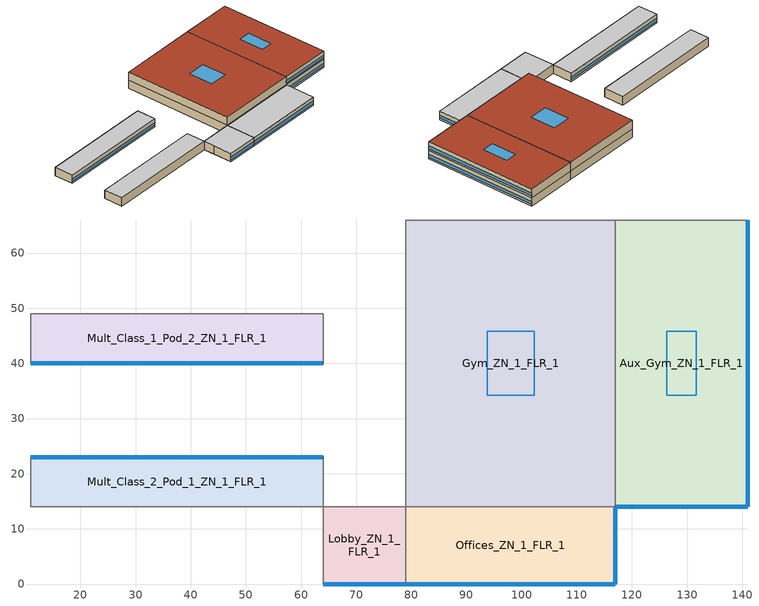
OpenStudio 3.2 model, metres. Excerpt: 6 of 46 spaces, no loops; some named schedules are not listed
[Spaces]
Gym_ZN_1_FLR_1
 floor foundation (BTAP-Grnd-Floor-Mass:U-0.757_std): 117,66 117,14 79,14 79,66 z0
 wall to Aux_Gym_ZN_1_FLR_1: 117,14 117,66 z4:8; 117,14 117,66 z0:4
 wall to Main_Corridor_ZN_1_FLR_1: 79,66 79,14 z0:4
 wall to Offices_ZN_1_FLR_1: 79,14 117,14 z0:4
 wall to Offices_ZN_1_FLR_2: 79,14 117,14 z4:8
 wall to Mech_ZN_1_FLR_2: 117,66 79,66 z4:8
 wall to Mech_ZN_1_FLR_1: 117,66 79,66 z0:4
 wall to Main_Corridor_ZN_1_FLR_2: 79,66 79,14 z4:8
 roof outside: 117,14 117,66 79,66 79,14 z8
 skylight (BTAP-Ext-Skylights:U=0.220 SHGC=0.600): 102.25,34.19 102.25,45.81 93.75,45.81 93.75,34.19 z8
Offices_ZN_1_FLR_1
 floor foundation (BTAP-Grnd-Floor-Mass:U-0.757_std): 117,14 117,0 79,0 79,14 z0
 wall outside: 79,0 117,0 117,14 z0:4
 wall to Lobby_ZN_1_FLR_1: 79,14 79,0 z0:4
 window (BTAP-Ext-FixedWindow:U=0.220 SHGC=0.600): 79.03,0 116.97,0 / 117,0.03 117,13.97 z0.76:2.1
 ceiling to Offices_ZN_1_FLR_2: 117,0 117,14 79,14 79,0 z4
Aux_Gym_ZN_1_FLR_1
 floor foundation (BTAP-Grnd-Floor-Mass:U-0.757_std): 141,66 141,14 117,14 117,66 z0
 wall outside: 117,14 141,14 141,66 z0:4; 117,14 141,14 141,66 z4:8
 wall to LIBRARY_MEDIA_CENTER_ZN_1_FLR_2: 141,66 117,66 z4:8
 wall to Kitchen_ZN_1_FLR_1: 141,66 117,66 z0:4
 window (BTAP-Ext-FixedWindow:U=0.220 SHGC=0.600): 117.03,14 140.97,14 / 141,14.03 141,65.97 z0.76:2.1; 117.03,14 140.97,14 / 141,14.03 141,65.97 z4.76:6.1
 roof outside: 141,14 141,66 117,66 117,14 z8
 skylight (BTAP-Ext-Skylights:U=0.220 SHGC=0.600): 131.68,34.19 131.68,45.81 126.32,45.81 126.32,34.19 z8
Mult_Class_2_Pod_1_ZN_1_FLR_1
 floor foundation (BTAP-Grnd-Floor-Mass:U-0.757_std): 64,23 64,14 11,14 11,23 z0
 wall outside: 64,23 11,23 z0:4
 wall to Corner_Class_2_Pod_1_ZN_1_FLR_1: 11,23 11,14 z0:4
 wall to Main_Corridor_ZN_1_FLR_1: 64,14 64,23 z0:4
 wall to Corridor_Pod_1_ZN_1_FLR_1: 11,14 64,14 z0:4
 window (BTAP-Ext-FixedWindow:U=0.220 SHGC=0.600): 63.97,23 11.03,23 z0.76:2.1
 ceiling to Mult_Class_2_Pod_1_ZN_1_FLR_2: 64,14 64,23 11,23 11,14 z4
Lobby_ZN_1_FLR_1
 floor foundation (BTAP-Grnd-Floor-Mass:U-0.757_std): 79,14 79,0 64,0 64,14 z0
 wall outside: 64,0 79,0 z0:4
 wall to Corridor_Pod_1_ZN_1_FLR_1: 64,14 64,9 z0:4
 wall to Mult_Class_1_Pod_1_ZN_1_FLR_1: 64,9 64,0 z0:4
 wall to Main_Corridor_ZN_1_FLR_1: 79,14 64,14 z0:4
 window (BTAP-Ext-FixedWindow:U=0.220 SHGC=0.600): 64.03,0 78.97,0 z0.76:2.1
 ceiling to Lobby_ZN_1_FLR_2: 79,0 79,14 64,14 64,0 z4
Mult_Class_1_Pod_2_ZN_1_FLR_1
 floor foundation (BTAP-Grnd-Floor-Mass:U-0.757_std): 64,49 64,40 11,40 11,49 z0
 wall outside: 11,40 64,40 z0:4
 wall to Corner_Class_1_Pod_2_ZN_1_FLR_1: 11,49 11,40 z0:4
 wall to Main_Corridor_ZN_1_FLR_1: 64,40 64,49 z0:4
 wall to Corridor_Pod_2_ZN_1_FLR_1: 64,49 11,49 z0:4
 window (BTAP-Ext-FixedWindow:U=0.220 SHGC=0.600): 11.03,40 63.97,40 z0.76:2.1
 ceiling to Mult_Class_1_Pod_2_ZN_1_FLR_2: 64,40 64,49 11,49 11,40 z4
[Site]
Calgary Intl AP_AB_CAN: Latitude {deg}=51.114; Longitude {deg}=-114.02; Time Zone {hr}=-7; Elevation {m}=1084.1; Terrain=City
[Building]
SecondarySchool: North Axis {deg}=0; Default Construction Set=BTAP-Mass at hdd = 5000.0; Standards Number of Stories=2; Standards Number of Above Ground Stories=2; Standards Template=NECB2015; Standards Building Type=SecondarySchool
[ClimateZones]
Climate Zone Institution Name 1=ASHRAE; Climate Zone Document Name 1=ANSI/ASHRAE Standard 169; Climate Zone Document Year 1=2006; Climate Zone Institution Name 2=CEC; Climate Zone Document Name 2=California Climate Zone Descriptions; Climate Zone Document Year 2=1995
[Site:WaterMainsTemperature]
Calculation Method=Correlation; Annual Average Outdoor Air Temperature {C}=5; Maximum Difference In Monthly Average Outdoor Air Temperatures {deltaC}=23.3
[Site:GroundTemperature:BuildingSurface]
19.527, 19.502, 19.536, 19.598, 20.002, 21.64, 22.225, 22.375, 21.449, 20.121, 19.802, 19.633
[SizingPeriod:DesignDay] Barometric Pressure {Pa}=88961; Sky Clearness=0; Rain Indicator=0; Snow Indicator=0; Day of Month=21; Daylight Saving Time Indicator=0; Humidity Indicating Type=Wetbulb; Dry-Bulb Temperature Range Modifier Type=DefaultMultipliers
Name | Maximum Dry-Bulb Temperature {C} | Daily Dry-Bulb Temperature Range {deltaC} | Humidity Indicating Conditions at Maximum Dry-Bulb | Wind Speed {m/s} | Wind Direction {deg} | Month | Day Type | Solar Model Indicator | ASHRAE Taub | ASHRAE Taud
Calgary Intl AP Ann Clg .4% Condns DB=>MWB | 28.5 | 12.1 | 16.1 | 4.5 | 160 | 7 | SummerDesignDay | ASHRAETau | 0.339 | 2.421
Calgary Intl AP Ann Htg 99.6% Condns DB | -28.5 | 0 | -28.5 | 2.9 | 200 | 1 | WinterDesignDay | ASHRAEClearSky
[Material:NoMass] Roughness=Smooth; Thermal Absorptance=0.9; Solar Absorptance=0.7
Name | Thermal Resistance {m2-K/W} | Visible Absorptance
Typical Carpet Pad; Typical Carpet Pad 1 | 0.21648 | 0.8
Typical Insulation 1 | 5.91238 | 0.7
Typical Insulation 2 | 4.49096 | 0.7
Typical Insulation 3 | 6.17282 | 0.7
Typical Carpet Pad 2 | 1.25503 | 0.8
Typical Carpet Pad 3; Typical Carpet Pad 4 | 3.45515 | 0.8
Typical Insulation 4 | 0.454528 | 0.7
Typical Insulation 5 | 0.454545 | 0.7
[Material]
Name | Roughness | Thickness {m} | Conductivity {W/m-K} | Density {kg/m3} | Specific Heat {J/kg-K} | Thermal Absorptance | Solar Absorptance | Visible Absorptance
G05 25mm wood | MediumSmooth | 0.0254 | 0.15 | 608 | 1630 | 0.9 | 0.5 | 0.5
100mm Normalweight concrete floor 1 | MediumSmooth | 0.1016 | 2.31 | 2322 | 832
G01 13mm gypsum board 1 | Smooth | 0.0127 | 0.16 | 800 | 1090 | 0.9 | 0.7 | 0.5
4 in. Normalweight Concrete Floor 1 | MediumRough | 0.1016 | 2.31 | 2322 | 832 | 0.9 | 0.7 | 0.7
1IN Stucco 1 | Smooth | 0.0253 | 0.6918 | 1858 | 837 | 0.9 | 0.7 | 0.92
8IN CONCRETE HW RefBldg 1 | Rough | 0.2032 | 1.311 | 2240 | 836.8 | 0.9 | 0.7 | 0.7
1/2IN Gypsum 1 | Smooth | 0.0127 | 0.16 | 784.9 | 830 | 0.9 | 0.4 | 0.4
Metal Roof Surface 1; F08 Metal surface 1 | Smooth | 0.0008 | 45.28 | 7824 | 500 | 0.9 | 0.7 | 0.7
6 in. Normalweight Concrete Floor 1; 6 in. Normalweight Concrete Floor 2; 6 in. Normalweight Concrete Floor 3 | MediumRough | 0.1524 | 2.31 | 2322 | 832 | 0.9 | 0.7 | 0.7
Expanded Polystyrene | MediumSmooth | 0.0363959 | 0.029 | 29 | 1210
[Construction]
BTAP-Int-Partition; BTAP-Int-Door: G05 25mm wood
BTAP-Int-Floor: 100mm Normalweight concrete floor 1, Typical Carpet Pad
BTAP-Int-Wall: G01 13mm gypsum board 1, G01 13mm gypsum board 1
BTAP-Int-Ceiling: Typical Carpet Pad, 100mm Normalweight concrete floor 1
BTAP-Int-Window: SimpleGlazing
BTAP-Ext-Floor-Mass:U-0.162: Typical Insulation 1, 4 in. Normalweight Concrete Floor 1, Typical Carpet Pad 1
BTAP-Ext-Wall-Mass:U-0.21: 1IN Stucco 1, 8IN CONCRETE HW RefBldg 1, Typical Insulation 2, 1/2IN Gypsum 1
BTAP-Ext-Roof-Metal:U-0.162: Metal Roof Surface 1, Typical Insulation 3
BTAP-Grnd-Floor-Mass:U-0.757: 6 in. Normalweight Concrete Floor 1, Typical Carpet Pad 2
BTAP-Grnd-Wall-Mass:U-0.284: 6 in. Normalweight Concrete Floor 2, Typical Carpet Pad 3
BTAP-Grnd-Roof-Mass:U-0.284: 6 in. Normalweight Concrete Floor 3, Typical Carpet Pad 4
BTAP-Ext-FixedWindow:U=0.220 SHGC=0.600; BTAP-Ext-GlassDoors:U=0.220 SHGC=0.600; BTAP-Ext-Skylights:U=0.220 SHGC=0.600; BTAP-Ext-DaylightDomes:U=0.220 SHGC=0.600; BTAP-Ext-DaylightDiffuser:U=0.220 SHGC=0.600: SimpleGlazing:U=0.220 SHGC=0.600
BTAP-Ext-Door:U-2.2: F08 Metal surface 1, Typical Insulation 4
BTAP-Ext-OverHeadDoor:U-2.2: Typical Insulation 5
BTAP-Grnd-Floor-Mass:U-0.757_std: 6 in. Normalweight Concrete Floor 1, Expanded Polystyrene
[DefaultConstructionSet]
BTAP-Mass at hdd = 5000.0: Default Exterior Surface Constructions=BTAP-Mass at hdd = 5000.0; Default Interior Surface Constructions=Default Surface Constructions 2; Default Ground Contact Surface Constructions=BTAP-Mass at hdd = 5000.0 1; Default Exterior SubSurface Constructions=BTAP-Mass at hdd = 5000.0; Default Interior SubSurface Constructions=Default Sub Surface Constructions 2; Interior Partition Construction=BTAP-Int-Partition
[DefaultSurfaceConstructions]
Name | Floor Construction | Wall Construction | Roof Ceiling Construction
Default Surface Constructions 2 | BTAP-Int-Floor | BTAP-Int-Wall | BTAP-Int-Ceiling
BTAP-Mass at hdd = 5000.0 | BTAP-Ext-Floor-Mass:U-0.162 | BTAP-Ext-Wall-Mass:U-0.21 | BTAP-Ext-Roof-Metal:U-0.162
BTAP-Mass at hdd = 5000.0 1 | BTAP-Grnd-Floor-Mass:U-0.757 | BTAP-Grnd-Wall-Mass:U-0.284 | BTAP-Grnd-Roof-Mass:U-0.284
[DefaultSubSurfaceConstructions]
Name | Fixed Window Construction | Operable Window Construction | Door Construction | Glass Door Construction | Overhead Door Construction | Skylight Construction | Tubular Daylight Dome Construction | Tubular Daylight Diffuser Construction
Default Sub Surface Constructions 2 | BTAP-Int-Window | BTAP-Int-Window | BTAP-Int-Door
BTAP-Mass at hdd = 5000.0 | BTAP-Ext-FixedWindow:U=0.220 SHGC=0.600 | BTAP-Ext-FixedWindow:U=0.220 SHGC=0.600 | BTAP-Ext-Door:U-2.2 | BTAP-Ext-GlassDoors:U=0.220 SHGC=0.600 | BTAP-Ext-OverHeadDoor:U-2.2 | BTAP-Ext-Skylights:U=0.220 SHGC=0.600 | BTAP-Ext-DaylightDomes:U=0.220 SHGC=0.600 | BTAP-Ext-DaylightDiffuser:U=0.220 SHGC=0.600
[WindowMaterial:SimpleGlazingSystem] U-Factor {W/m2-K}=2.2; Solar Heat Gain Coefficient=0.6; Visible Transmittance=0.21
SimpleGlazing; SimpleGlazing:U=0.220 SHGC=0.600
[Space] Building Story=Building Story 1; Part of Total Floor Area=Yes
Name | Space Type | Thermal Zone
Gym_ZN_1_FLR_1 | Space Function Gymnasium/Fitness centre playing area | ALL_ST=Gymnasium/Fitness centre playing area_FL=Building Story 1_SCH=B 1
Offices_ZN_1_FLR_1 | Space Function Office enclosed <= 25 m2 | ALL_ST=Office enclosed <= 25 m2_FL=Building Story 1_SCH=A
Aux_Gym_ZN_1_FLR_1 | Space Function Gymnasium/Fitness centre playing area | ALL_ST=Gymnasium/Fitness centre playing area_FL=Building Story 1_SCH=B
Mult_Class_1_Pod_2_ZN_1_FLR_1 | Space Function Classroom/Lecture hall/Training room other | ALL_ST=Classroom/Lecture hall/Training room other_FL=Building Story 1_SCH=D 2
Mult_Class_2_Pod_1_ZN_1_FLR_1 | Space Function Classroom/Lecture hall/Training room other | ALL_ST=Classroom/Lecture hall/Training room other_FL=Building Story 1_SCH=D 3
Lobby_ZN_1_FLR_1 | Space Function Lobby - other | ALL_ST=Lobby - other_FL=Building Story 1_SCH=C
[BuildingStory]
Building Story 1: Nominal Z Coordinate {m}=0
[SpaceType] Standards Building Type=Space Function
Name | Default Schedule Set | Design Specification Outdoor Air Object | Standards Space Type
Space Function Gymnasium/Fitness centre playing area | Space Function Gymnasium/Fitness centre playing area Schedule Set | Space Function Gymnasium/Fitness centre playing area Ventilation | Gymnasium/Fitness centre playing area
Space Function Classroom/Lecture hall/Training room other | Space Function Classroom/Lecture hall/Training room other Schedule Set | Space Function Classroom/Lecture hall/Training room other Ventilation | Classroom/Lecture hall/Training room other
Space Function Lobby - other | Space Function Lobby - other Schedule Set | Space Function Lobby - other Ventilation | Lobby - other
Space Function Office enclosed <= 25 m2 | Space Function Office enclosed <= 25 m2 Schedule Set | Space Function Office enclosed <= 25 m2 Ventilation | Office enclosed <= 25 m2
[People:Definition] Number of People Calculation Method=People/Area; Fraction Radiant=0.3
Name | People per Space Floor Area {person/m2}
Space Function Classroom/Lecture hall/Training room other People Definition | 0.133382
Space Function Gymnasium/Fitness centre playing area People Definition | 0.200073
Space Function Lobby - other People Definition | 0.100036
Space Function Office enclosed <= 25 m2 People Definition | 0.0500182
[People] Work Efficiency Schedule=Work Efficiency Schedule; Clothing Insulation Schedule=Clothing Schedule; Air Velocity Schedule=Air Velocity Schedule; Multiplier=1
Name | People Definition | Space or SpaceType
Space Function Classroom/Lecture hall/Training room other People | Space Function Classroom/Lecture hall/Training room other People Definition | Space Function Classroom/Lecture hall/Training room other
Space Function Gymnasium/Fitness centre playing area People | Space Function Gymnasium/Fitness centre playing area People Definition | Space Function Gymnasium/Fitness centre playing area
Space Function Lobby - other People | Space Function Lobby - other People Definition | Space Function Lobby - other
Space Function Office enclosed <= 25 m2 People | Space Function Office enclosed <= 25 m2 People Definition | Space Function Office enclosed <= 25 m2
[Lights:Definition] Design Level Calculation Method=Watts/Area; Fraction Radiant=0.5; Fraction Visible=0.2
Name | Watts per Space Floor Area {W/m2}
Space Function Classroom/Lecture hall/Training room other Lights Definition | 13.4049
Space Function Gymnasium/Fitness centre playing area Lights Definition | 13.0047
Space Function Lobby - other Lights Definition | 9.70353
Space Function Office enclosed <= 25 m2 Lights Definition | 12.0044
[Lights] Fraction Replaceable=1
Name | Lights Definition | Space or SpaceType
Space Function Classroom/Lecture hall/Training room other Lights | Space Function Classroom/Lecture hall/Training room other Lights Definition | Space Function Classroom/Lecture hall/Training room other
Space Function Gymnasium/Fitness centre playing area Lights | Space Function Gymnasium/Fitness centre playing area Lights Definition | Space Function Gymnasium/Fitness centre playing area
Space Function Lobby - other Lights | Space Function Lobby - other Lights Definition | Space Function Lobby - other
Space Function Office enclosed <= 25 m2 Lights | Space Function Office enclosed <= 25 m2 Lights Definition | Space Function Office enclosed <= 25 m2
[ElectricEquipment:Definition] Design Level Calculation Method=Watts/Area; Fraction Radiant=0.5
Name | Watts per Space Floor Area {W/m2}
Space Function Classroom/Lecture hall/Training room other Elec Equip Definition | 5.00182
Space Function Gymnasium/Fitness centre playing area Elec Equip Definition | 1.50055
Space Function Lobby - other Elec Equip Definition | 1.00036
Space Function Office enclosed <= 25 m2 Elec Equip Definition | 7.50273
[ElectricEquipment]
Name | Electric Equipment Definition | Space or SpaceType
Space Function Classroom/Lecture hall/Training room other Elec Equip | Space Function Classroom/Lecture hall/Training room other Elec Equip Definition | Space Function Classroom/Lecture hall/Training room other
Space Function Gymnasium/Fitness centre playing area Elec Equip | Space Function Gymnasium/Fitness centre playing area Elec Equip Definition | Space Function Gymnasium/Fitness centre playing area
Space Function Lobby - other Elec Equip | Space Function Lobby - other Elec Equip Definition | Space Function Lobby - other
Space Function Office enclosed <= 25 m2 Elec Equip | Space Function Office enclosed <= 25 m2 Elec Equip Definition | Space Function Office enclosed <= 25 m2
[DesignSpecification:OutdoorAir] Outdoor Air Method=Sum
Name | Outdoor Air Flow per Person {m3/s-person}
Space Function Classroom/Lecture hall/Training room other Ventilation | 0.0285646
Space Function Gymnasium/Fitness centre playing area Ventilation | 0.0152345
Space Function Lobby - other Ventilation | 0.152345
Space Function Office enclosed <= 25 m2 Ventilation | 0.0142188
[DefaultScheduleSet] People Activity Level Schedule=NECB-Activity; Infiltration Schedule=Always On
Name | Number of People Schedule | Lighting Schedule | Electric Equipment Schedule
Space Function Classroom/Lecture hall/Training room other Schedule Set | NECB-D-Occupancy | NECB-D-Occupancy-NECB-D-Lighting-0.5-0.0-0.67-Light Ruleset | NECB-D-Electric-Equipment
Space Function Gymnasium/Fitness centre playing area Schedule Set | NECB-B-Occupancy | NECB-B-Occupancy-NECB-B-Lighting-0.0-0.0-0.67-Light Ruleset | NECB-B-Electric-Equipment
Space Function Lobby - other Schedule Set | NECB-C-Occupancy | NECB-C-Occupancy-NECB-C-Lighting-0.0-0.0-0.67-Light Ruleset | NECB-C-Electric-Equipment
Space Function Office enclosed <= 25 m2 Schedule Set | NECB-A-Occupancy | NECB-A-Occupancy-NECB-A-Lighting-0.3-0.1-0.67-Light Ruleset | NECB-A-Electric-Equipment
[ThermostatSetpoint:DualSetpoint]
Name | Heating Setpoint Temperature Schedule | Cooling Setpoint Temperature Schedule
Space Function Lobby - other Thermostat 5 | NECB-C-Thermostat Setpoint-Heating | NECB-C-Thermostat Setpoint-Cooling
Space Function Classroom/Lecture hall/Training room other Thermostat 53; Space Function Classroom/Lecture hall/Training room other Thermostat 54 | NECB-D-Thermostat Setpoint-Heating | NECB-D-Thermostat Setpoint-Cooling
Space Function Gymnasium/Fitness centre playing area Thermostat 5; Space Function Gymnasium/Fitness centre playing area Thermostat 6 | NECB-B-Thermostat Setpoint-Heating | NECB-B-Thermostat Setpoint-Cooling
Space Function Office enclosed <= 25 m2 Thermostat 5 | NECB-A-Thermostat Setpoint-Heating | NECB-A-Thermostat Setpoint-Cooling
[SpaceInfiltration:DesignFlowRate] Schedule=Always On Discrete; Design Flow Rate Calculation Method=Flow/ExteriorArea; Flow per Exterior Surface Area {m3/s-m2}=0.00025; Constant Term Coefficient=0; Temperature Term Coefficient=0; Velocity Term Coefficient=0.224; Velocity Squared Term Coefficient=0
Name | Space or SpaceType
Aux_Gym_ZN_1_FLR_1 Infiltration | Aux_Gym_ZN_1_FLR_1
Gym_ZN_1_FLR_1 Infiltration | Gym_ZN_1_FLR_1
Lobby_ZN_1_FLR_1 Infiltration | Lobby_ZN_1_FLR_1
Mult_Class_1_Pod_2_ZN_1_FLR_1 Infiltration | Mult_Class_1_Pod_2_ZN_1_FLR_1
Mult_Class_2_Pod_1_ZN_1_FLR_1 Infiltration | Mult_Class_2_Pod_1_ZN_1_FLR_1
Offices_ZN_1_FLR_1 Infiltration | Offices_ZN_1_FLR_1
[ThermalZone] Use Ideal Air Loads=No
Name | Thermostat
ALL_ST=Lobby - other_FL=Building Story 1_SCH=C | Space Function Lobby - other Thermostat 5
ALL_ST=Classroom/Lecture hall/Training room other_FL=Building Story 1_SCH=D 2 | Space Function Classroom/Lecture hall/Training room other Thermostat 53
ALL_ST=Classroom/Lecture hall/Training room other_FL=Building Story 1_SCH=D 3 | Space Function Classroom/Lecture hall/Training room other Thermostat 54
ALL_ST=Gymnasium/Fitness centre playing area_FL=Building Story 1_SCH=B | Space Function Gymnasium/Fitness centre playing area Thermostat 5
ALL_ST=Office enclosed <= 25 m2_FL=Building Story 1_SCH=A | Space Function Office enclosed <= 25 m2 Thermostat 5
ALL_ST=Gymnasium/Fitness centre playing area_FL=Building Story 1_SCH=B 1 | Space Function Gymnasium/Fitness centre playing area Thermostat 6
[Foundation:Kiva] Wall Height Above Grade {m}=0; Wall Depth Below Slab {m}=0
Bldg Kiva Foundation; Corner_Class_2_Pod_2_ZN_1_FLR_1_Floor Kiva Foundation; Corner_Class_2_Pod_3_ZN_1_FLR_1_Floor Kiva Foundation; Corner_Class_1_Pod_2_ZN_1_FLR_1_Floor Kiva Foundation; Corner_Class_1_Pod_3_ZN_1_FLR_1_Floor Kiva Foundation; Mult_Class_1_Pod_2_ZN_1_FLR_1_Floor Kiva Foundation; Mult_Class_1_Pod_3_ZN_1_FLR_1_Floor Kiva Foundation; Mult_Class_2_Pod_2_ZN_1_FLR_1_Floor Kiva Foundation; Mult_Class_2_Pod_3_ZN_1_FLR_1_Floor Kiva Foundation; Corridor_Pod_2_ZN_1_FLR_1_Floor Kiva Foundation; Corridor_Pod_3_ZN_1_FLR_1_Floor Kiva Foundation
[SurfaceProperty:ExposedFoundationPerimeter] Exposed Perimeter Calculation Method=TotalExposedPerimeter
Name | Total Exposed Perimeter {m}
Mult_Class_1_Pod_2_ZN_1_FLR_1_Floor; Mult_Class_2_Pod_1_ZN_1_FLR_1_Floor | 53
Aux_Gym_ZN_1_FLR_1_Floor | 76
Gym_ZN_1_FLR_1_Floor | 0
Lobby_ZN_1_FLR_1_Floor | 15
Offices_ZN_1_FLR_1_Floor | 52
[Foundation:Kiva:Settings]

[EnergyManagementSystem:Sensor] Output Variable or Output Meter Index Key=Environment; Output Variable or Output Meter=Site Outdoor Air Drybulb Temperature
OAT_1; OAT_2; OAT_3; OAT_4; OAT_5; OAT_6; OAT_7
[EnergyManagementSystem:Actuator] Actuated Component Type=Schedule:Year; Actuated Component Control Type=Schedule Value
Name | Actuated Component
sys3mixedshrnonescashpshashpssfcvzhbezcnonesrfnone14HtgSch0; sys3mixedshrnonescashpshashpssfcvzhbezcnonesrfnone9HtgSch0 | NECB-B-Thermostat Setpoint-Heating
sys3mixedshrnonescashpshashpssfcvzhbezcnonesrfnone14ClgSch0; sys3mixedshrnonescashpshashpssfcvzhbezcnonesrfnone9ClgSch0 | NECB-B-Thermostat Setpoint-Cooling
sys3mixedshrnonescashpshashpssfcvzhbezcnonesrfnone16HtgSch0; sys3mixedshrnonescashpshashpssfcvzhbezcnonesrfnone4HtgSch0; sys3mixedshrnonescashpshashpssfcvzhbezcnonesrfnone6HtgSch0; sys3mixedshrnonescashpshashpssfcvzhbezcnonesrfnone7HtgSch0; sys4mixedshrnonescashpshashpssfcvzhbezcnonesrfnone1HtgSch0 | NECB-D-Thermostat Setpoint-Heating
sys3mixedshrnonescashpshashpssfcvzhbezcnonesrfnone16ClgSch0; sys3mixedshrnonescashpshashpssfcvzhbezcnonesrfnone4ClgSch0; sys3mixedshrnonescashpshashpssfcvzhbezcnonesrfnone6ClgSch0; sys3mixedshrnonescashpshashpssfcvzhbezcnonesrfnone7ClgSch0; sys4mixedshrnonescashpshashpssfcvzhbezcnonesrfnone1ClgSch0 | NECB-D-Thermostat Setpoint-Cooling
sys3mixedshrnonescashpshashpssfcvzhbezcnonesrfnone8HtgSch0 | NECB-C-Thermostat Setpoint-Heating
sys3mixedshrnonescashpshashpssfcvzhbezcnonesrfnone8ClgSch0 | NECB-C-Thermostat Setpoint-Cooling
[EnergyManagementSystem:Program]
sys3mixedshrnonescashpshashpssfcvzhbezcnonesrfnone14OptimumStartProg0: IF DaylightSavings==0 && DayOfWeek>1 && Hour==5 && OAT<23.9 && OAT>1.7; SET sys3mixedshrnonescashpshashpssfcvzhbezcnonesrfnone14ClgSch0 = 29.4; SET sys3mixedshrnonescashpshashpssfcvzhbezcnonesrfnone14HtgSch0 = 15.6; ELSEIF DaylightSavings==0 && DayOfWeek==1 && Hour==7 && OAT<23.9 && OAT>1.7; SET sys3mixedshrnonescashpshashpssfcvzhbezcnonesrfnone14ClgSch0 = 29.4; SET sys3mixedshrnonescashpshashpssfcvzhbezcnonesrfnone14HtgSch0 = 15.6; ELSEIF DaylightSavings==1 && DayOfWeek>1 && Hour==4 && OAT<23.9 && OAT>1.7; SET sys3mixedshrnonescashpshashpssfcvzhbezcnonesrfnone14ClgSch0 = 29.4; SET sys3mixedshrnonescashpshashpssfcvzhbezcnonesrfnone14HtgSch0 = 15.6; ELSEIF DaylightSavings==1 && DayOfWeek==1 && Hour==6 && OAT<23.9 && OAT>1.7; SET sys3mixedshrnonescashpshashpssfcvzhbezcnonesrfnone14ClgSch0 = 29.4; SET sys3mixedshrnonescashpshashpssfcvzhbezcnonesrfnone14HtgSch0 = 15.6; ELSE; SET sys3mixedshrnonescashpshashpssfcvzhbezcnonesrfnone14ClgSch0 = NULL; SET sys3mixedshrnonescashpshashpssfcvzhbezcnonesrfnone14HtgSch0 = NULL; ENDIF
sys3mixedshrnonescashpshashpssfcvzhbezcnonesrfnone16OptimumStartProg0: IF DaylightSavings==0 && DayOfWeek>1 && Hour==5 && OAT_1<23.9 && OAT_1>1.7; SET sys3mixedshrnonescashpshashpssfcvzhbezcnonesrfnone16ClgSch0 = 29.4; SET sys3mixedshrnonescashpshashpssfcvzhbezcnonesrfnone16HtgSch0 = 15.6; ELSEIF DaylightSavings==0 && DayOfWeek==1 && Hour==7 && OAT_1<23.9 && OAT_1>1.7; SET sys3mixedshrnonescashpshashpssfcvzhbezcnonesrfnone16ClgSch0 = 29.4; SET sys3mixedshrnonescashpshashpssfcvzhbezcnonesrfnone16HtgSch0 = 15.6; ELSEIF DaylightSavings==1 && DayOfWeek>1 && Hour==4 && OAT_1<23.9 && OAT_1>1.7; SET sys3mixedshrnonescashpshashpssfcvzhbezcnonesrfnone16ClgSch0 = 29.4; SET sys3mixedshrnonescashpshashpssfcvzhbezcnonesrfnone16HtgSch0 = 15.6; ELSEIF DaylightSavings==1 && DayOfWeek==1 && Hour==6 && OAT_1<23.9 && OAT_1>1.7; SET sys3mixedshrnonescashpshashpssfcvzhbezcnonesrfnone16ClgSch0 = 29.4; SET sys3mixedshrnonescashpshashpssfcvzhbezcnonesrfnone16HtgSch0 = 15.6; ELSE; SET sys3mixedshrnonescashpshashpssfcvzhbezcnonesrfnone16ClgSch0 = NULL; SET sys3mixedshrnonescashpshashpssfcvzhbezcnonesrfnone16HtgSch0 = NULL; ENDIF
sys3mixedshrnonescashpshashpssfcvzhbezcnonesrfnone4OptimumStartProg0: IF DaylightSavings==0 && DayOfWeek>1 && Hour==5 && OAT_2<23.9 && OAT_2>1.7; SET sys3mixedshrnonescashpshashpssfcvzhbezcnonesrfnone4ClgSch0 = 29.4; SET sys3mixedshrnonescashpshashpssfcvzhbezcnonesrfnone4HtgSch0 = 15.6; ELSEIF DaylightSavings==0 && DayOfWeek==1 && Hour==7 && OAT_2<23.9 && OAT_2>1.7; SET sys3mixedshrnonescashpshashpssfcvzhbezcnonesrfnone4ClgSch0 = 29.4; SET sys3mixedshrnonescashpshashpssfcvzhbezcnonesrfnone4HtgSch0 = 15.6; ELSEIF DaylightSavings==1 && DayOfWeek>1 && Hour==4 && OAT_2<23.9 && OAT_2>1.7; SET sys3mixedshrnonescashpshashpssfcvzhbezcnonesrfnone4ClgSch0 = 29.4; SET sys3mixedshrnonescashpshashpssfcvzhbezcnonesrfnone4HtgSch0 = 15.6; ELSEIF DaylightSavings==1 && DayOfWeek==1 && Hour==6 && OAT_2<23.9 && OAT_2>1.7; SET sys3mixedshrnonescashpshashpssfcvzhbezcnonesrfnone4ClgSch0 = 29.4; SET sys3mixedshrnonescashpshashpssfcvzhbezcnonesrfnone4HtgSch0 = 15.6; ELSE; SET sys3mixedshrnonescashpshashpssfcvzhbezcnonesrfnone4ClgSch0 = NULL; SET sys3mixedshrnonescashpshashpssfcvzhbezcnonesrfnone4HtgSch0 = NULL; ENDIF
